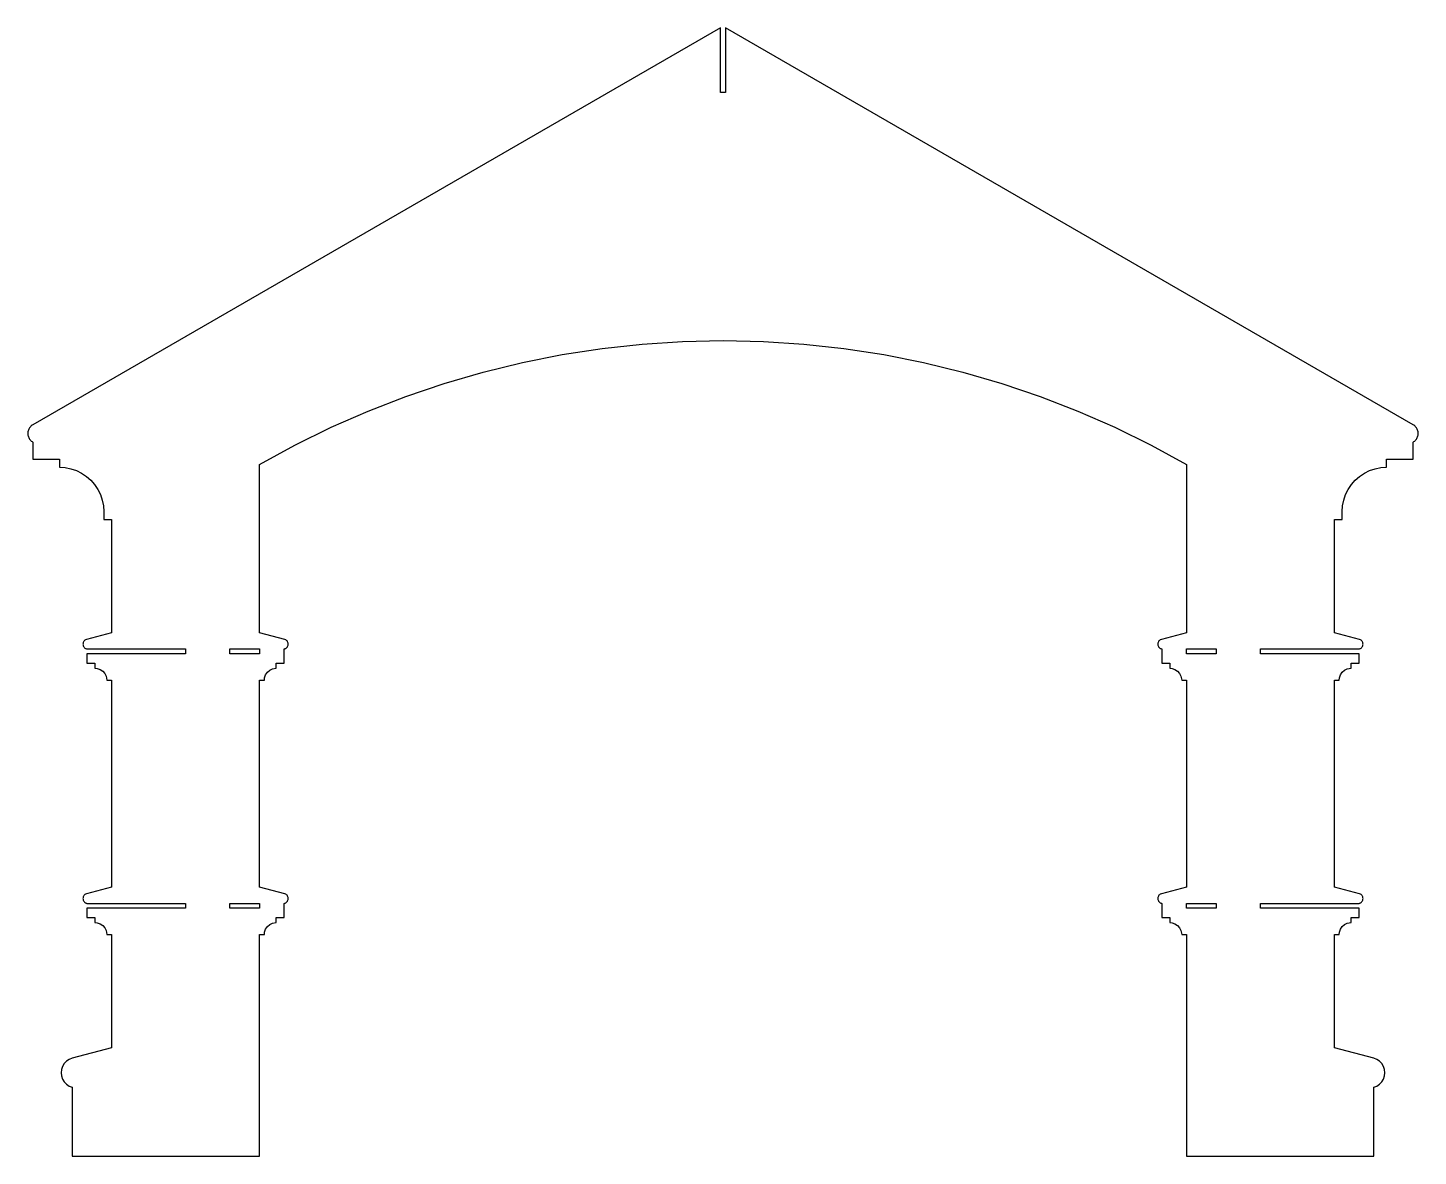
# Model space of a CAD drawing. Header units: millimetres. Extents: x 39127 to 40022, y 22946 to 23673.
import ezdxf

# ---------------------------------------------------------------- set-up
doc = ezdxf.new("R2010")
doc.units = ezdxf.units.MM
doc.layers.add('Layer3', color=31, linetype='Continuous')

msp = doc.modelspace()

# ---------------------------------------------------------------- linework, layer by layer
at = {"layer": 'Layer3'}
for points in [[(39575.82, 23672.97), (39575.82, 23631.26), (39572.64, 23631.26), (39572.64, 23672.97), (39129.73, 23417.25), (39129.26, 23416.95), (39128.82, 23416.6), (39128.41, 23416.22), (39128.04, 23415.81), (39127.7, 23415.37), (39127.4, 23414.89), (39127.15, 23414.4), (39126.93, 23413.88), (39126.77, 23413.35), (39126.65, 23412.81), (39126.58, 23412.25), (39126.55, 23411.7), (39126.58, 23411.14), (39126.65, 23410.58), (39126.77, 23410.04), (39126.93, 23409.51), (39127.15, 23408.99), (39127.4, 23408.5), (39127.7, 23408.02), (39128.04, 23407.58), (39128.41, 23407.17), (39128.82, 23406.79), (39129.26, 23406.44), (39129.73, 23406.14), (39129.73, 23395.03), (39146.87, 23395.03), (39146.87, 23389.95), (39150.6, 23389.7), (39154.27, 23388.97), (39157.81, 23387.77), (39161.16, 23386.12), (39164.27, 23384.04), (39167.08, 23381.58), (39169.54, 23378.77), (39171.62, 23375.66), (39173.27, 23372.31), (39174.47, 23368.77), (39175.2, 23365.1), (39175.45, 23361.44), (39175.45, 23356.36), (39180.53, 23356.36), (39180.53, 23283.33), (39164.35, 23279.01), (39163.67, 23278.72), (39163.36, 23278.52), (39163.08, 23278.28), (39162.82, 23278.01), (39162.6, 23277.71), (39162.42, 23277.4), (39162.27, 23277.06), (39162.16, 23276.7), (39162.1, 23276.34), (39162.08, 23275.97), (39162.1, 23275.6), (39162.16, 23275.24), (39162.27, 23274.88), (39162.42, 23274.54), (39162.6, 23274.22), (39162.82, 23273.93), (39163.08, 23273.66), (39163.36, 23273.42), (39163.67, 23273.22), (39164, 23273.06), (39164.35, 23272.93), (39164.65, 23272.85), (39228.15, 23272.85), (39228.15, 23269.68), (39164.65, 23269.68), (39164.65, 23263.65), (39169.73, 23263.65), (39169.73, 23260.47), (39171.23, 23260.37), (39173.12, 23259.73), (39174.79, 23258.62), (39176.11, 23257.11), (39176.99, 23255.32), (39177.49, 23252.85), (39180.53, 23252.85), (39180.53, 23119.5), (39164.35, 23115.18), (39163.67, 23114.89), (39163.36, 23114.69), (39163.08, 23114.45), (39162.82, 23114.18), (39162.6, 23113.88), (39162.42, 23113.57), (39162.27, 23113.23), (39162.16, 23112.87), (39162.1, 23112.51), (39162.08, 23112.14), (39162.1, 23111.77), (39162.16, 23111.41), (39162.27, 23111.05), (39162.42, 23110.71), (39162.6, 23110.39), (39162.82, 23110.1), (39163.08, 23109.83), (39163.36, 23109.59), (39163.67, 23109.39), (39164, 23109.23), (39164.35, 23109.1), (39164.65, 23109.02), (39228.15, 23109.02), (39228.15, 23105.85), (39164.65, 23105.85), (39164.65, 23099.82), (39169.73, 23099.82), (39169.73, 23096.64), (39171.23, 23096.54), (39173.12, 23095.9), (39174.79, 23094.79), (39176.11, 23093.28), (39176.99, 23091.49), (39177.49, 23089.02), (39180.53, 23089.02), (39180.53, 23016), (39155.13, 23009.19), (39153.17, 23008.43), (39151.43, 23007.27), (39149.98, 23005.75), (39148.9, 23003.96), (39148.22, 23001.98), (39147.99, 22999.89), (39148.22, 22997.81), (39148.9, 22995.83), (39149.98, 22994.03), (39151.43, 22992.52), (39153.17, 22991.36), (39155.13, 22990.6), (39155.13, 22946.15), (39275.78, 22946.15), (39275.78, 23089.02), (39278.95, 23089.02), (39279.05, 23090.52), (39279.69, 23092.41), (39280.81, 23094.08), (39282.31, 23095.4), (39284.11, 23096.28), (39286.57, 23096.77), (39286.57, 23099.82), (39291.65, 23099.82), (39291.65, 23109.02), (39291.96, 23109.1), (39292.3, 23109.23), (39292.64, 23109.39), (39292.94, 23109.59), (39293.23, 23109.83), (39293.48, 23110.1), (39293.7, 23110.39), (39293.89, 23110.71), (39294.04, 23111.05), (39294.14, 23111.41), (39294.21, 23111.77), (39294.23, 23112.14), (39294.21, 23112.51), (39294.14, 23112.87), (39294.04, 23113.23), (39293.89, 23113.57), (39293.7, 23113.88), (39293.48, 23114.18), (39293.23, 23114.45), (39292.94, 23114.69), (39292.64, 23114.89), (39291.96, 23115.18), (39275.78, 23119.5), (39275.78, 23252.85), (39278.95, 23252.85), (39279.05, 23254.35), (39279.69, 23256.24), (39280.81, 23257.91), (39282.31, 23259.23), (39284.11, 23260.11), (39286.57, 23260.6), (39286.57, 23263.65), (39291.65, 23263.65), (39291.65, 23272.85), (39291.96, 23272.93), (39292.3, 23273.06), (39292.64, 23273.22), (39292.94, 23273.42), (39293.23, 23273.66), (39293.48, 23273.93), (39293.7, 23274.22), (39293.89, 23274.54), (39294.04, 23274.88), (39294.14, 23275.24), (39294.21, 23275.6), (39294.23, 23275.97), (39294.21, 23276.34), (39294.14, 23276.7), (39294.04, 23277.06), (39293.89, 23277.4), (39293.7, 23277.71), (39293.48, 23278.01), (39293.23, 23278.28), (39292.94, 23278.52), (39292.64, 23278.72), (39291.96, 23279.01), (39275.78, 23283.33), (39275.78, 23391.59), (39298.61, 23404.11), (39321.97, 23415.63), (39345.8, 23426.12), (39370.08, 23435.56), (39394.74, 23443.93), (39419.74, 23451.22), (39445.03, 23457.41), (39470.58, 23462.49), (39496.32, 23466.45), (39522.2, 23469.29), (39548.19, 23470.99), (39574.23, 23471.56), (39600.26, 23470.99), (39626.25, 23469.29), (39652.14, 23466.45), (39677.88, 23462.49), (39703.42, 23457.41), (39728.72, 23451.22), (39753.72, 23443.93), (39778.38, 23435.56), (39802.65, 23426.12), (39826.49, 23415.63), (39849.85, 23404.11), (39872.68, 23391.59), (39872.68, 23283.33), (39856.5, 23279.01), (39855.82, 23278.72), (39855.51, 23278.52), (39855.23, 23278.28), (39854.97, 23278.01), (39854.75, 23277.71), (39854.57, 23277.4), (39854.42, 23277.06), (39854.31, 23276.7), (39854.25, 23276.34), (39854.23, 23275.97), (39854.25, 23275.6), (39854.31, 23275.24), (39854.42, 23274.88), (39854.57, 23274.54), (39854.75, 23274.22), (39854.97, 23273.93), (39855.23, 23273.66), (39855.51, 23273.42), (39855.82, 23273.22), (39856.15, 23273.06), (39856.5, 23272.93), (39856.8, 23272.85), (39856.8, 23263.65), (39861.88, 23263.65), (39861.88, 23260.47), (39863.38, 23260.37), (39865.27, 23259.73), (39866.94, 23258.62), (39868.26, 23257.11), (39869.14, 23255.32), (39869.64, 23252.85), (39872.68, 23252.85), (39872.68, 23119.5), (39856.5, 23115.18), (39855.82, 23114.89), (39855.51, 23114.69), (39855.23, 23114.45), (39854.97, 23114.18), (39854.75, 23113.88), (39854.57, 23113.57), (39854.42, 23113.23), (39854.31, 23112.87), (39854.25, 23112.51), (39854.23, 23112.14), (39854.25, 23111.77), (39854.31, 23111.41), (39854.42, 23111.05), (39854.57, 23110.71), (39854.75, 23110.39), (39854.97, 23110.1), (39855.23, 23109.83), (39855.51, 23109.59), (39855.82, 23109.39), (39856.15, 23109.23), (39856.5, 23109.1), (39856.8, 23109.02), (39856.8, 23099.82), (39861.88, 23099.82), (39861.88, 23096.64), (39863.38, 23096.54), (39865.27, 23095.9), (39866.94, 23094.79), (39868.26, 23093.28), (39869.14, 23091.49), (39869.64, 23089.02), (39872.68, 23089.02), (39872.68, 22946.15), (39993.33, 22946.15), (39993.33, 22990.6), (39995.28, 22991.36), (39997.02, 22992.52), (39998.47, 22994.03), (39999.56, 22995.83), (40000.23, 22997.81), (40000.46, 22999.89), (40000.23, 23001.98), (39999.56, 23003.96), (39998.47, 23005.75), (39997.02, 23007.27), (39995.28, 23008.43), (39993.33, 23009.19), (39967.93, 23016), (39967.93, 23089.02), (39971.1, 23089.02), (39971.2, 23090.52), (39971.84, 23092.41), (39972.96, 23094.08), (39974.46, 23095.4), (39976.26, 23096.28), (39978.72, 23096.77), (39978.72, 23099.82), (39983.8, 23099.82), (39983.8, 23105.85), (39920.3, 23105.85), (39920.3, 23109.02), (39983.8, 23109.02), (39984.11, 23109.1), (39984.45, 23109.23), (39984.79, 23109.39), (39985.09, 23109.59), (39985.38, 23109.83), (39985.63, 23110.1), (39985.85, 23110.39), (39986.04, 23110.71), (39986.19, 23111.05), (39986.29, 23111.41), (39986.36, 23111.77), (39986.38, 23112.14), (39986.36, 23112.51), (39986.29, 23112.87), (39986.19, 23113.23), (39986.04, 23113.57), (39985.85, 23113.88), (39985.63, 23114.18), (39985.38, 23114.45), (39985.09, 23114.69), (39984.79, 23114.89), (39984.11, 23115.18), (39967.93, 23119.5), (39967.93, 23252.85), (39971.1, 23252.85), (39971.2, 23254.35), (39971.84, 23256.24), (39972.96, 23257.91), (39974.46, 23259.23), (39976.26, 23260.11), (39978.72, 23260.6), (39978.72, 23263.65), (39983.8, 23263.65), (39983.8, 23269.68), (39920.3, 23269.68), (39920.3, 23272.85), (39983.8, 23272.85), (39984.11, 23272.93), (39984.45, 23273.06), (39984.79, 23273.22), (39985.09, 23273.42), (39985.38, 23273.66), (39985.63, 23273.93), (39985.85, 23274.22), (39986.04, 23274.54), (39986.19, 23274.88), (39986.29, 23275.24), (39986.36, 23275.6), (39986.38, 23275.97), (39986.36, 23276.34), (39986.29, 23276.7), (39986.19, 23277.06), (39986.04, 23277.4), (39985.85, 23277.71), (39985.63, 23278.01), (39985.38, 23278.28), (39985.09, 23278.52), (39984.79, 23278.72), (39984.11, 23279.01), (39967.93, 23283.33), (39967.93, 23356.36), (39973.01, 23356.36), (39973.01, 23361.37), (39973.01, 23361.44), (39973.25, 23365.1), (39973.98, 23368.77), (39975.18, 23372.31), (39976.84, 23375.66), (39978.91, 23378.77), (39981.38, 23381.58), (39984.19, 23384.04), (39987.3, 23386.12), (39990.65, 23387.77), (39994.19, 23388.97), (39997.77, 23389.69), (39997.85, 23389.7), (40001.58, 23389.95), (40001.58, 23395.03), (40018.73, 23395.03), (40018.73, 23406.14), (40019.2, 23406.44), (40019.64, 23406.79), (40020.04, 23407.17), (40020.42, 23407.58), (40020.76, 23408.02), (40021.05, 23408.5), (40021.31, 23408.99), (40021.52, 23409.51), (40021.69, 23410.04), (40021.81, 23410.58), (40021.88, 23411.14), (40021.9, 23411.7), (40021.88, 23412.25), (40021.81, 23412.81), (40021.69, 23413.35), (40021.52, 23413.88), (40021.31, 23414.4), (40021.05, 23414.89), (40020.76, 23415.37), (40020.42, 23415.81), (40020.04, 23416.22), (40019.64, 23416.6), (40019.2, 23416.95), (40018.73, 23417.25)], [(39275.78, 23272.85), (39275.78, 23269.68), (39256.73, 23269.68), (39256.73, 23272.85)], [(39872.68, 23272.85), (39891.73, 23272.85), (39891.73, 23269.68), (39872.68, 23269.68)], [(39275.78, 23109.02), (39275.78, 23105.85), (39256.73, 23105.85), (39256.73, 23109.02)], [(39872.68, 23109.02), (39891.73, 23109.02), (39891.73, 23105.85), (39872.68, 23105.85)]]:
    msp.add_lwpolyline(points, close=True, dxfattribs=at)

doc.saveas('drawing.dxf')
